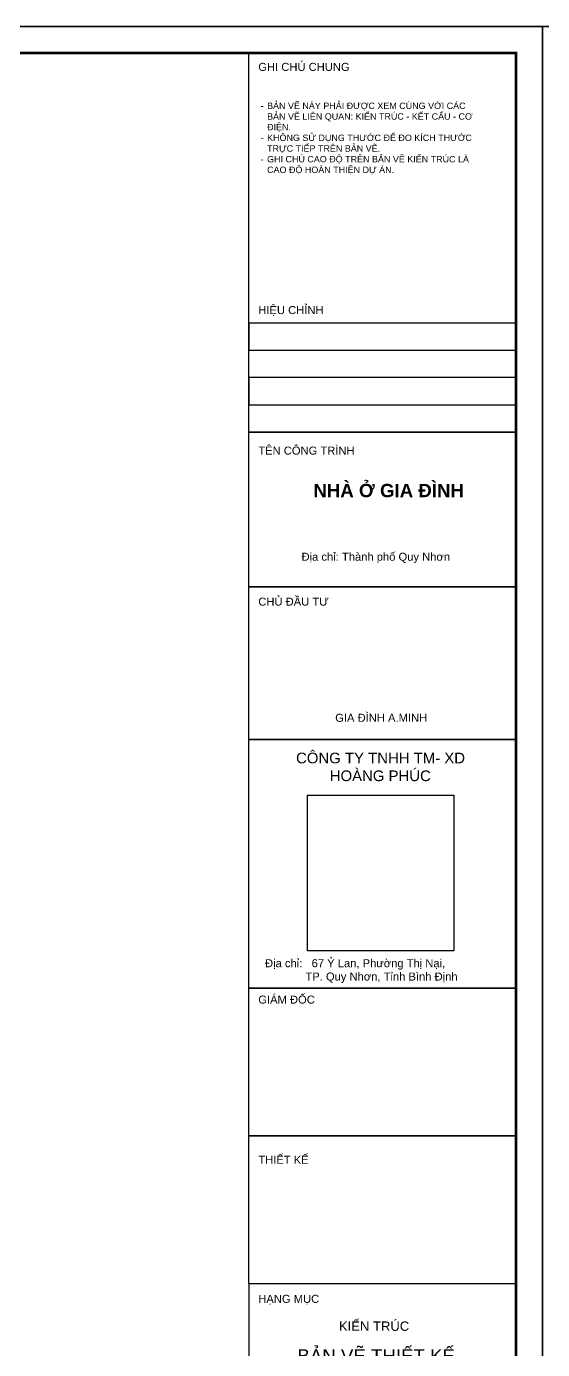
# Model space of a CAD drawing. Header units: inches. Extents: x 236662 to 497023, y -248575 to 81795.
# Drawn here: x 344773 to 352879, y -24294 to -3500 of the extents above; entities that cross this region are included whole.
import ezdxf
from ezdxf.enums import TextEntityAlignment as Align

# ---------------------------------------------------------------- set-up
doc = ezdxf.new("R2010")
doc.units = ezdxf.units.IN
doc.header["$LTSCALE"] = 10
doc.header["$MEASUREMENT"] = 0
doc.layers.add('01. HP_TEXT', color=9, linetype='Continuous')
doc.layers.add('02. HP_BE TONG', color=1, linetype='Continuous', lineweight=35)
doc.layers.add('06. HP_THAY 1', color=134, linetype='Continuous', lineweight=15)
doc.layers.add('Tpl_Bound', color=1, linetype='Continuous', plot=False)
doc.styles.add('TA1', font='arial.ttf')
doc.styles.add('TEXT (none)', font='arial.ttf')
picture_1 = doc.add_image_def('image1.jpg', size_in_pixel=(1818, 1935))

# ---------------------------------------------------------------- blocks, each defined once
blk = doc.blocks.new('KHUNG TEN A-3')
at = {"layer": '01. HP_TEXT'}
for points in [[(365, 220.95), (365, 292), (415, 292), (415, 220.95)], [(365, 241.41), (365, 236.3), (415, 236.3), (415, 241.41)], [(365, 231.18), (365, 236.3), (415, 236.3), (415, 231.18)], [(365, 231.18), (365, 226.07), (415, 226.07), (415, 231.18)], [(365, 220.95), (365, 226.07), (415, 226.07), (415, 220.95)], [(365, 191.95), (365, 220.95), (415, 220.95), (415, 191.95)], [(365, 163.34), (365, 191.95), (415, 191.95), (415, 163.34)], [(365, 116.74), (365, 163.34), (415, 163.34), (415, 116.74)], [(365, 89.04), (365, 116.74), (415, 116.74), (415, 89.04)], [(365, 61.35), (365, 89.04), (415, 89.04), (415, 61.35)], [(365, 61.35), (365, 41.47), (415, 41.47), (415, 61.35)]]:
    blk.add_lwpolyline(points, close=True, dxfattribs=at)
at = {"layer": '02. HP_BE TONG', "color": 1, "const_width": 0.5}
blk.add_lwpolyline([(15, 5), (415, 5), (415, 292), (15, 292)], close=True, dxfattribs=at)
at = {"layer": '06. HP_THAY 1'}
blk.add_lwpolyline([(0, 297), (420, 297), (420, 0), (0, 0)], close=True, dxfattribs=at)
at = {"layer": 'Defpoints'}
blk.add_lwpolyline([(0, 0), (420, 0), (420, 297), (0, 297)], close=True, dxfattribs=at)
at = {"layer": '01. HP_TEXT', "color": 7, "style": 'TA1'}
for s, p in [('GHI CHÚ CHUNG', (366.75, 288.67)), ('HIỆU CHỈNH', (366.75, 243.09)), ('TÊN CÔNG TRÌNH', (366.75, 216.75)), ('CHỦ ĐẦU TƯ', (366.75, 188.44)), ('GIÁM ĐỐC', (366.75, 113.85)), ('THIẾT KẾ', (366.75, 83.82)), ('HẠNG MỤC', (366.75, 57.76))]:
    blk.add_text(s, height=1.5, dxfattribs=at).set_placement(p)
at = {"layer": '01. HP_TEXT', "style": 'TA1'}
for s, height, p in [('KIẾN TRÚC', 1.75, (388.44, 53.39)), ('BẢN VẼ THIẾT KẾ', 2.5, (388.83, 47.82))]:
    blk.add_text(s, height=height, dxfattribs=at).set_placement(p, align=Align.MIDDLE_CENTER)
at = {"layer": '01. HP_TEXT', "attachment_point": 1}
for s, width, gutter_width, heights, insert, char_height, style in [('\\pi-1.2,l2.4,t2.4,4.8;-^IBẢN VẼ NÀY PHẢI ĐƯỢC XEM CÙNG VỚI CÁC \\P\\pi0,t4.8;BẢN VẼ LIÊN QUAN: KIẾN TRÚC - KẾT CẤU - CƠ \\PĐIỆN.\\P\\pi-1.2,t2.4,4.8;-^IKHÔNG SỬ DỤNG THƯỚC ĐỂ ĐO KÍCH THƯỚC \\P\\pi0,t4.8;TRỰC TIẾP TRÊN BẢN VẼ.\\P\\pi-1.2,t2.4,4.8;-^IGHI CHÚ CAO ĐỘ TRÊN BẢN VẼ KIẾN TRÚC LÀ \\P\\pi0,t4.8;CAO ĐỘ HOÀN THIỆN DỰ ÁN.', 42.6333, 2.41, [32.36], (366, 282.73), 1.2, 'TEXT (none)'), ('\\pi10.25739;{\\fArial|b1|i0|c0|p34;NHÀ Ở GIA ĐÌNH}', 48.1904, 0.0339, [17.72], (366.81, 211.27), 2.5, 'TA1'), ('\\pi9.5649;CÔNG TY TNHH TM- XD \\P\\pi11.2177;      HOÀNG PHÚC', 53.4572, 0.0255, [0], (364.26, 160.88), 2, 'TA1')]:
    blk.add_mtext_dynamic_manual_height_columns(s, width=width, gutter_width=gutter_width, heights=heights, dxfattribs=dict(at, insert=insert, char_height=char_height, style=style))
at = {"layer": '01. HP_TEXT', "color": 7, "char_height": 1.5, "attachment_point": 1, "style": 'TA1'}
for s, width, insert in [('\\A1;\\pi-0.44848,l3,t7.05152,17.55152;Địa chỉ: Thành phố Quy Nhơn', 34.8513, (372.3, 198.36)), ('\\A1;\\pi-1.5,l3,t6,16.5;GIA ĐÌNH A.MINH', 42.6333, (379.66, 168.17)), ('\\A1;\\pi-0.02931,l3,t7.47069,17.97069;Địa chỉ:   67 Ỷ Lan, Phường Thị Nại, \\P             TP. Quy Nhơn, Tỉnh Bình Định ', 49.5509, (365.04, 122.17))]:
    blk.add_mtext_dynamic_manual_height_columns(s, width=width, gutter_width=2.41, heights=[62.37], dxfattribs=dict(at, insert=insert))
image = blk.add_image(picture_1, insert=(375.99, 123.73), size_in_units=(27.41, 29.18))
image.dxf.flags = 7

msp = doc.modelspace()

# ---------------------------------------------------------------- linework, layer by layer
at = {"layer": 'Tpl_Bound', "color": 1}
for points in [[(317662, -28403.8), (317662, -3500.1), (353071.4, -3500.1), (353071.4, -28403.8)], [(352879.4, -28403.8), (352879.4, -3500.1), (388288.8, -3500.1), (388288.8, -28403.8)]]:
    msp.add_lwpolyline(points, close=True, dxfattribs=at)

# ---------------------------------------------------------------- block references
at = {"color": 1, "xscale": 83.85096877510341, "yscale": 83.85096877510341, "zscale": 83.85096877510341}
for p in [(317662, -28403.8, 10.3), (352879.4, -28403.8, 10.3)]:
    msp.add_blockref('KHUNG TEN A-3', p, dxfattribs=at)

doc.saveas('drawing.dxf')
